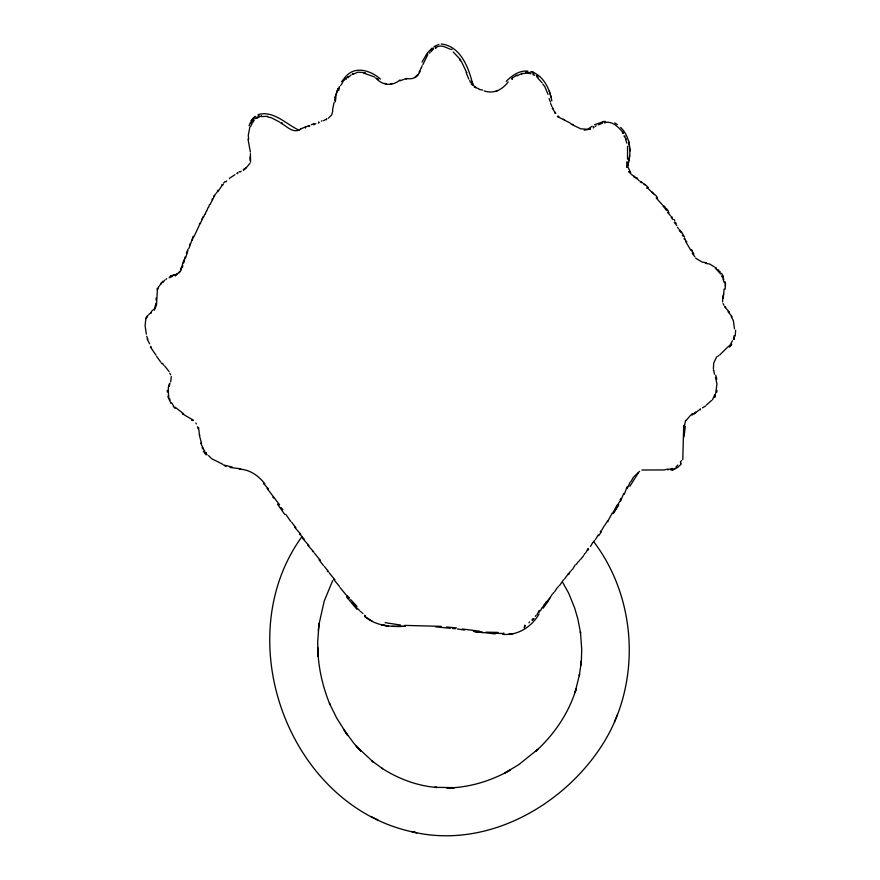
<?xml version="1.0" encoding="UTF-8"?>
<svg xmlns="http://www.w3.org/2000/svg" width="880" height="880" viewBox="0 0 880 880"><rect width="100%" height="100%" fill="white"/><g stroke="black" fill="none" stroke-linecap="round" stroke-linejoin="round"><path stroke-width="1.32" d="M713.383 368.929L713.702 363.143L716.639 356.785M261.459 115.742L261.437 116.589L267.751 116.303M167.277 392.073L167.332 390.335M524.744 625.152L524.425 627.847M626.703 161.854L626.956 167.057M627.506 159.225L627.55 146.388M318.263 630.696L319.088 623.458L317.691 641.729L318.164 656.458L317.713 647.493M343.497 729.344L354.145 743.666L361.207 751.377L356.081 745.976L373.318 762.091L371.976 760.925L382.591 768.691L381.821 768.185C398.387 778.833 417.307 785.983 437.03 787.49L434.621 787.325L454.52 787.633L446.809 788.007C469.029 787.666 490.864 781.077 510.136 770.143L504.658 773.069L518.738 764.676L537.856 749.287L535.502 751.476C554.213 734.613 568.854 712.998 576.18 688.809L575.069 692.45L579.568 674.278L579.304 675.62L581.317 661.65L581.735 649.286L580.415 631.741L580.591 633.072L577.918 619.234L574.684 608.025L568.59 593.032L562.441 582.01M581.317 661.65L581.361 660.825L580.899 665.17L581.174 662.827M724.13 289.058L723.184 298.562M155.914 303.303L154.308 310.046L156.497 305.096L157.421 289.058M627.275 167.057C631.686 153.824 631.125 137.676 620.653 127.413M334.664 100.628L334.774 99.319M725.186 289.135L725.406 283.261L725.461 286.385M521.785 73.326L521.686 74.239L522.324 73.557L527.219 73.15L531.036 73.711M667.898 469.986L667.997 469.051L664.048 469.953L641.883 470.008M332.871 110.473L331.694 114.939L328.361 118.239M335.324 101.849L335.962 96.888M683.727 425.315L682.77 459.778M716.804 392.095L717.002 390.489M683.991 436.92L685.3 426.437M684.244 426.91L685.575 420.398M715.693 393.283L716.969 383.856L715.462 377.355M735.207 336.083L735.636 330.22M182.468 267.586L182.776 265.419M672.705 469.458L672.815 468.732M318.989 624.294L324.214 601.095L332.629 580.712M305.47 127.996L305.613 127.16L304.986 127.6M250.569 162.096L250.382 153.648M326.502 119.757L326.711 118.602M346.225 79.156L346.456 77.825L345.84 78.771M628.804 160.435L629.684 155.529M150.997 313.302L151.239 311.982L150.579 312.895M627.352 167.156L628.518 161.249L627.209 167.222M733.436 339.13L734.14 335.654M332.563 109.714L334.07 102.388M183.293 261.734L180.884 269.621M169.279 386.397L169.972 383.119M249.832 127.094L248.27 135.421L248.666 139.139L247.995 139.095L250.371 152.097M183.37 262.493L184.129 259.776M184.756 258.654L183.7 262.922M186.384 253.429L188.111 248.985M185.559 258.038L187.836 250.844M715.275 394.823L714.78 397.254L714.923 394.372L712.426 399.883M158.048 288.981L158.697 286.616M169.213 383.955L168.333 387.442L168.487 395.472M189.541 245.278L189.849 244.09M338.679 90.618L339.306 88.165M590.249 128.48L589.974 129.547L590.491 128.821M184.679 258.181L184.987 257.004M593.604 126.83L593.307 127.952L593.868 127.182M250.602 126.522L253.704 119.911M334.862 98.274L338.074 88.341L335.082 97.526M339.086 87.648L339.405 86.493M157.091 289.135L157.366 288.178M189.002 248.281L193.237 236.28M421.476 67.771L422.059 65.758M420.981 67.903L419.496 72.611L419.573 71.148C418.671 77.704 411.939 79.629 406.252 78.474L406.219 79.189L406.758 78.639M318.747 122.023L318.439 123.079L318.989 122.353M199.375 224.279L199.683 223.267M170.731 381.788L171.292 376.519M243.683 170.225L245.773 167.816M624.272 494.318L627.077 486.893L627.187 488.576L630.267 482.02M175.626 274.89L175.296 275.968L175.89 275.242M193.831 236.962L199.298 225.302M251.053 123.321L251.416 122.177M203.544 217.415L204.644 214.28M206.833 210.892L207.922 207.768M145.794 318.439L146.047 317.658M192.258 240.152L193.259 237.072M208.516 207.526L209.528 204.545M700.051 409.992L700.425 408.87L699.798 409.695M205.205 214.214L206.272 211.178M723.701 293.997L722.656 297.176L722.601 301.895M210.078 204.402L215.567 193.886M422.851 64.636L427.724 54.791M694.408 414.007L695.552 412.093L692.065 415.074L692.417 413.798L690.558 415.294L685.905 420.706M631.103 481.338L633.49 477.081M340.604 85.723L340.879 84.964M203.005 217.558L200.079 224.081M253.429 121.759L253.99 120.208M301.829 536.789C227.15 640.09 289.916 808.995 416.702 832.744L412.005 831.765C487.091 849.827 565.983 804.782 604.626 741.136C641.102 680.427 636.647 598.488 593.967 542.014M212.08 199.661L212.487 198.55M618.068 504.262L619.685 501.49M732.479 340.648L730.345 344.674M202.048 219.219L202.961 216.755M601.821 530.101L604.197 525.877M595.309 539.803L598.323 534.831M620.158 499.939L620.697 498.542L620.433 501.303L623.766 493.438M608.311 520.333L612.359 512.864M213.752 196.46L214.17 195.404M549.109 599.291L552.222 594.231M249.051 125.785L250.261 122.738M544.698 604.56L544.302 605.528L544.291 604.164M614.438 721.875L617.496 714.494M180.587 269.764L181.599 267.333M429.649 53.152L430.001 52.305M614.449 510.235L613.261 511.709M617.287 504.834L614.845 509.223M607.893 521.741L608.289 520.817M250.008 163.229L245.509 168.729M583.638 555.709L580.701 559.295M217.976 191.576L221.903 185.713M542.333 607.178L540.639 610.401M592.955 542.223L590.491 546.414M545.171 603.581L545.897 602.074M604.945 525.195L607.475 521.004M146.751 316.943L147.29 315.854M153.945 309.65L154.396 308.748M575.19 564.927L572.627 569.206M512.622 78.199L512.083 79.288L512.347 77.88L511.676 78.738M557.194 587.774L554.642 591.734M217.514 191.015L217.976 190.102M539.836 611.149L539.363 612.084L539.374 610.401L536.91 614.746M576.191 564.564L578.27 561.726M585.618 552.992L588.082 548.614L587.994 550.143L588.489 549.23M160.974 284.229L161.557 283.107M543.169 606.496L543.62 605.627M546.689 601.832L549.791 598.246M422.026 62.095L427.251 53.108L432.113 48.037M570.207 571.494L568.601 574.541L568.645 573.287L564.553 578.974M341.594 84.37L342.287 83.094M342.771 82.137L343.376 81.059M563.651 579.634L559.614 585.42M430.925 51.744L433.224 49.192M717.728 356.334L718.663 355.707M532.598 620.279L534.083 618.42M216.359 193.193L217.03 192.005M524.194 627.407L525.184 625.68M680.636 463.804L681.131 462.946M222.783 185.064L223.388 184.008M159.456 285.912L160.105 284.79M584.111 554.708L584.76 553.586M148.104 315.183L145.794 319.319L145.101 325.578L146.333 334.169M727.87 346.896L719.675 355.003M579.095 561.077L579.777 559.922M706.453 404.987L711.458 400.51M629.827 486.387L638.319 472.824M427.383 54.395L427.823 53.658M600.27 531.883L600.952 530.75M675.884 467.126L677.787 465.058M221.595 185.427L222.2 184.437M593.714 541.651L594.451 540.463M613.184 513.601L618.739 504.603L613.294 513.304M160.644 283.844L161.271 282.843M226.017 181.819L226.633 180.818M535.348 616.407L535.997 615.373M558.041 587.125L558.712 586.069M181.225 269.874L179.267 272.789M728.816 346.335L729.465 345.334M571.065 570.834L571.725 569.822M344.234 80.377L344.872 79.409M553.014 593.571L553.74 592.471M601.524 531.586L598.708 535.722M431.189 50.391L431.849 49.423M531.927 620.081L532.862 618.717M148.973 314.49L149.633 313.544M680.317 462.209L681.406 460.636M229.361 178.761L230.054 177.782M341.495 81.807L346.181 75.955M634.26 476.399L639.606 471.35M543.18 608.179L548.702 600.457M179.795 271.458L177.32 273.9M539.088 613.976C531.707 626.769 517.737 635.855 502.678 634.315M528.924 622.765L529.551 621.918M253.374 118.03L250.932 121.22L255.145 116.391L251.779 120.087M162.151 282.161L162.833 281.281L162.514 282.612L164.813 280.115M347.479 77.198L348.139 76.362L347.853 77.759L351.109 74.954M417.824 74.536L414.788 77.341M432.916 48.862L433.62 47.982M508.189 81.862C502.601 89.485 493.944 94.27 484.198 90.915M240.504 171.974L241.153 171.204M730.213 345.961L731.687 344.245L729.179 347.171M681.065 464.244L677.501 467.577L671.957 470.107L674.784 469.106M313.654 124.806L315.843 123.629M598.4 124.85L602.525 123.112M705.683 405.944L702.438 407.891M237.325 173.635L237.996 172.942M435.16 47.817L435.831 47.124L435.633 48.422L436.282 47.377C440.924 44.176 445.841 47.476 450.285 49.236M165.924 279.444L166.672 278.674M399.806 80.839L405.592 78.793M243.232 169.829L244.046 168.993M513.403 77.275L517.066 75.02L516.879 75.9L521.103 73.854M695.178 413.182L698.566 410.3M230.923 177.353L234.927 174.702M604.725 123.101L605.506 122.353C613.382 121.242 618.86 127.743 623.513 132.99L622.336 132.759L623.194 133.342M239.063 172.04L239.657 171.49M352.286 73.986L352.88 73.436L352.693 74.481L357.94 72.16L365.266 72.732M506.198 81.323C511.929 75.636 519.376 70.202 527.868 71.104M223.806 182.787L225.137 181.588M169.048 277.728L172.139 276.584M151.69 311.091L153.043 309.914M595.243 126.544L596.123 125.796M399.971 79.959C392.843 86.075 383.636 85.756 376.838 79.145L378.235 79.156L375.199 77.792M321.365 121.154L321.959 120.692M346.984 75.251C356.62 65.725 371.734 71.17 380.446 79.112M308.935 126.533L309.738 125.917M236.951 173.294L237.523 172.854M254.969 118.778L256.949 117.073L256.718 118.272L260.843 116.16M592.251 126.17L587.147 129.591M434.082 46.563L438.922 44.363M323.532 120.681L325.897 119.416M594.594 124.718L603.922 121.506M589.446 129.151L584.21 130.185M281.303 122.793L282.293 123.123L280.863 123.123C287.177 126.291 293.139 134.178 300.784 129.041M300.883 128.799L309.155 125.521M311.289 124.696L314.226 123.519M495.506 91.498L497.552 90.695M173.25 275.451L176.418 274.241M258.016 114.686C272.635 110.099 285.274 123.233 297.462 129.415M390.126 84.249L392.029 83.589M171.468 275.913L173.261 275.33L170.038 276.386L177.001 274.285L173.118 275.451M668.58 469.502L672.232 468.38M670.648 469.887L672.21 469.403M257.917 116.116L259.16 115.742M296.989 130.504L298.991 130.24M646.536 188.133L648.208 187.913L647.339 187.528M508.365 634.249L513.282 633.677M602.448 121.671L605.022 121.396M586.828 129.25L580.778 128.81L572.066 124.663M503.283 633.49L494.472 633.27M485.969 632.181L498.025 632.401M391.941 626.296L405.262 626.307C391.259 627.044 376.013 626.131 364.837 616.517M525.69 72.259L530.178 72.611M404.646 625.394L441.155 626.34M441.21 44C460.57 45.947 468.908 68.024 472.747 84.546L471.867 81.499L472.989 84.579M452.518 628.529L455.543 628.683M199.21 435.05L199.914 435.094M400.554 625.042L385.154 622.655M435.556 626.846L450.384 628.298M456.379 627.913L446.512 626.956M462.198 628.98L479.6 631.202M229.977 467.511L240.57 468.743M495.209 633.941L473.396 631.356L482.768 632.566L475.662 631.708M200.618 443.223L201.487 443.311L199.485 435.611M713.284 370.227L713.955 370.293M239.217 469.15C249.766 469.403 258.731 475.871 264.88 483.868L263.648 483.593L268.224 488.686L267.058 488.345L279.609 504.911M168.256 395.945L169.07 396.055M232.287 467.06L223.256 464.904M457.479 629.024L464.53 630.036M466.994 72.677L466.147 72.545L468.721 79.035M706.453 262.691L702.229 262.108L695.651 258.148M604.78 122.232L605.506 122.353M267.894 117.117L271.161 117.667L279.906 122.199M705.353 263.307L709.61 264L714.23 266.783M363.847 73.194L374.363 76.857M625.108 136.158L623.975 135.949L626.373 139.326L625.548 139.205L626.846 143.165M479.116 89.408L482.647 90.068M224.873 466.026L225.973 466.235M570.702 123.816L573.364 124.597M533.038 74.866L534.666 75.251M478.808 88.682L474.452 87.285L475.959 87.296L471.141 83.996M532.752 73.7L533.797 73.986M531.564 71.742C543.686 75.812 549.78 89.078 551.826 100.903M530.849 71.522L533.61 72.358M384.736 83.369L386.089 83.798M685.135 238.887L684.035 238.535L686.873 241.967M693.264 253.583L692.153 253.209L694.914 256.828M222.574 464.145L211.684 458.744L208.538 455.576M557.865 116.16L558.822 116.512L557.392 116.534L570.141 123.002M563.486 119.273L564.531 119.68M312.433 551.43L313.852 551.991L307.725 545.182M636.482 177.782L637.384 178.156M451.264 49.192L452.111 49.544M192.962 420.607L191.675 420.013L193.424 420.299L182.325 413.732L183.579 413.754L174.933 407.066M364.529 615.285L365.508 615.758M348.403 597.168L349.525 597.718L347.853 597.421L348.975 598.114M371.096 816.541L378.202 820.127M633.545 176.693L637.89 179.41M542.047 82.731L537.746 78.056M662.387 204.809L656.161 197.945L657.657 198.242L656.799 197.549M372.207 621.203L364.76 616.462M635.129 176.825L632.159 175.032L628.804 171.82L630.036 172.139L629.189 171.402M353.837 604.692L354.849 605.264M355.421 606.353L356.422 606.914M205.469 452.364L206.47 452.914L205.161 452.694L206.019 453.288M360.129 611.27L361.185 611.864M715.055 267.795L720.621 273.955M644.061 184.349L644.985 184.877M536.822 76.901L537.647 77.374M643.324 183.48L644.391 184.107M346.863 595.463L347.831 596.035M640.035 181.72L642.015 182.886M356.939 608.08L357.929 608.674M642.62 182.622L640.552 181.368M361.834 612.766L362.879 613.404M329.076 572.715L334.873 579.744M195.866 423.06L196.372 423.973M156.673 356.466L160.666 361.977M352.297 602.965L353.265 603.581M453.178 51.975L460.779 59.95L459.657 59.609L461.78 62.194L466.4 72.028M314.435 553.179L320.265 560.23L319.088 559.878L323.29 565.4M324.181 566.247L328.46 571.505M358.556 609.664L359.524 610.28M614.724 122.881L617.287 124.531M164.747 366.08L169.059 371.536M717.981 269.676L718.905 270.292M715.495 267.355L716.452 268.015M291.665 522.269L295.856 527.692L294.723 527.318L300.729 534.226L299.563 533.874L304.062 539.033L302.808 538.538L308.902 545.556M662.97 205.997L666.644 210.507M685.74 241.67L690.844 250.349M346.533 595.782L347.435 596.442M719.477 271.381L720.357 272.019M638.451 180.18L639.166 180.697M163.823 365.365L162.459 363.33M339.526 586.509L333.674 579.436M156.057 355.234L150.425 346.962M654.599 194.81L648.571 188.98M665.071 206.987L663.377 205.557M668.173 212.091L669.042 212.784L667.678 212.443L670.538 215.864M345.917 594.748L340.109 587.609M724.669 306.845L729.234 311.938L728.024 311.641L732.127 316.712M173.591 405.999L171.677 402.864M282.92 509.751L281.083 507.573M651.497 191.653L653.851 193.688M665.643 208.109L666.479 208.846M290.752 521.477L285.747 514.316M272.833 497.244L273.658 497.959M536.426 75.559L538.142 77.077M682.308 235.378L683.056 236.049M721.49 275.913L723.899 279.301L722.997 279.202L724.13 282.348M676.258 223.245L674.322 222.244L676.797 225.61M671.55 216.832L672.32 217.547L671.132 217.305L672.903 219.538M204.864 451.165L202.07 447.744L203.104 448.074L201.146 444.037M644.985 184.382L648.186 187.429M731.225 316.547L733.381 320.76L734.47 328.834M679.58 229.911L680.328 230.659L679.195 230.351L681.263 232.771M356.994 606.397L350.658 599.588M173.338 406.56L175.054 408.342M722.601 276.188L723.382 277.002M677.457 227.249L678.59 228.866M723.019 303.6L724.02 305.272M170.709 374.77L169.708 373.142M206.613 454.278L207.185 454.905M357.093 609.422L346.577 596.948M548.02 94.358L544.775 86.581L542.751 84.04M161.315 362.967L161.942 363.671M655.38 194.997L657.041 196.933M469.711 80.333L470.415 82.467M552.31 108.35L555.819 113.498M716.265 378.521L716.804 379.203M725.186 306.526L725.78 307.285M549.043 98.582L550.484 102.102M150.612 346.346L151.228 347.138M666.534 208.692L668.459 211.211M203.324 451.275L205.997 454.773M327.316 571.109L327.877 571.846M552.662 107.877L553.135 108.515M277.475 504.13L284.735 514.426M344.564 730.939L347.743 735.482L336.776 718.223L329.461 703.428L329.945 704.55C323.18 687.929 318.868 670.263 317.955 652.311M630.63 172.502L627.858 166.969M550.616 103.543L552.024 106.799M149.655 343.838L147.125 339.031L147.884 339.163L146.696 336.325M721.512 273.251L723.052 275.935M674.091 219.527L674.916 220.847M681.23 231.352L684.563 237.182M693.869 254.078L691.35 249.568L692.109 251.053M170.951 403.425L167.882 396.649M554.466 111.859L555.06 113.399M715.715 375.21L716.639 378.015M169.444 398.112L170.06 400.18M549.329 91.113L551.023 96.976M197.538 426.767L198.154 428.978M714.472 374.187L713.79 370.843M628.584 140.811L630.003 150.821M724.9 281.611L725.175 283.228M198.594 427.515L199.397 434.511M156.002 298.155L156.156 300.135M503.789 633.006L503.8 633.611M250.096 156.97L250.107 160.402M734.349 337.524L734.25 339.449L734.349 337.524M388.399 626.054L381.854 624.976L388.399 626.054"/></g></svg>
